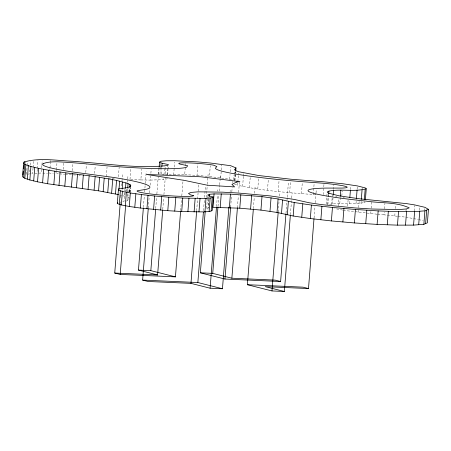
<?xml version="1.0" encoding="UTF-8"?>
<svg xmlns="http://www.w3.org/2000/svg" width="451" height="451" viewBox="0 0 451 451"><rect width="100%" height="100%" fill="white"/><g stroke="black" fill="none" stroke-linecap="round" stroke-linejoin="round"><path stroke-width="0.34" stroke-dasharray="2.25 1.69" d="M25.775 163.392L25.882 162.044M26.496 174.328L27.133 166.239M27.19 165.568L27.505 161.52M29.71 171.899L29.873 169.88M30.245 165.162L30.561 161.114M33.03 168.127L32.607 173.517L27.72 174.165M33.086 167.451L33.566 161.385M37.27 169.215L36.954 173.257L33.848 173.443M37.32 168.539L37.957 160.449M41.875 165.585L41.295 172.998L37.574 173.223M41.932 164.908L42.247 160.866M49.96 168.635L49.587 173.353L53.286 173.545M50.01 167.964L50.382 163.245M50.439 162.569L50.597 160.55M56.375 170.337L56.11 173.703L58.309 173.832M56.426 169.661L57.012 162.247M63.157 169.396L63.687 162.653M72.183 170.709L72.763 163.296M85.763 172.524L86.4 164.435M94.631 173.381L95.217 165.968M106.306 176.51L107.045 167.073M118.416 176.764L119.16 167.327M120.231 203.254L120.338 201.856M120.671 197.668L120.947 194.178M121.601 185.806L121.77 183.709M121.99 180.919L122.48 174.638M122.024 190.643L122.131 189.296M125.023 188.619L124.014 201.428L121.798 201.772M125.119 192.983L124.854 196.354L122.931 195.757M125.169 192.306L125.434 188.941M126.742 191.376L126.962 188.586M127.458 182.3L127.678 179.509M127.729 178.81L127.949 176.02M126.973 191.647L127.188 188.952M127.238 193.778L126.973 197.143L128.862 198.034L129.076 195.339M127.295 193.101L127.667 188.383M127.571 200.65L128.524 188.518M129.984 179.487L130.835 168.702M129.341 191.968L129.657 187.926M129.121 197.521L128.913 200.221L126.229 201.084M129.6 191.455L129.922 187.413M129.803 192.549L130.176 187.83M129.939 192.295L130.305 187.577M130.322 192.459L130.694 187.74M130.666 179.515L140.847 179.932L141.699 169.148M143.412 207.285L144.343 195.418M144.619 191.929L145.222 184.256M145.278 183.557L146.214 171.69M140.847 179.932L150.352 180.101L150.668 176.059M150.882 173.359L151.198 169.317M148.283 208.21L149.213 196.343M149.49 192.853L149.817 188.67M150.093 185.181L150.369 181.691M155.719 208.531L156.598 197.363M156.875 193.874L158.194 177.125M158.414 174.328L158.848 169.875M158.899 169.204L159.062 167.18M158.6 174.233L159.135 167.496M159.964 174.058L160.28 170.016M160.336 169.339L160.81 163.273M161.272 174.035L161.588 169.988M161.644 169.317L161.802 167.293M150.352 180.101L163.6 179.594L163.707 178.246M163.972 174.875L164.609 166.785M161.875 174.554L165.156 174.261L165.737 166.847M162.766 209.332L163.645 198.164M163.922 194.674L165.241 177.925M167.062 174.898L167.755 166.137M167.603 174.689L167.975 169.971M168.026 169.294L168.24 166.599M165.156 174.261L173.708 174.227L174.661 162.095M180.654 210.561L181.533 199.393M181.809 195.903L183.072 179.853M173.708 174.227L184.701 174.622L185.338 166.532M185.389 165.855L185.603 163.161M184.701 174.622L197.025 175.411L197.927 163.95M196.67 210.786L198.705 184.961M203.514 210.645L204.5 198.085M204.557 197.386L205.436 186.218M206.299 197.453L207.285 184.887M207.342 184.194L208.108 174.419M208.757 199.286L207.962 209.394L206.626 208.463L207.37 199.026M207.421 198.355L207.584 196.332M231.408 179.926L229.66 179.194L209.444 176.51L210.29 165.726M208.807 198.609L208.965 196.591M209.044 199.015L208.356 207.776L206.626 208.463M216.519 206.547L217.455 194.685M217.732 191.196L217.839 189.798M218.002 206.372L218.938 194.511M219.214 191.021L219.654 185.434M219.705 184.735L220.144 179.154M220.201 178.455L220.477 174.965M220.702 177.818L221.706 165.01M229.66 179.194L230.033 174.481M230.241 171.78L230.613 167.062M230.095 191.743L230.207 190.345M230.63 207.161L231.56 195.3M231.837 191.81L232.164 187.622M232.553 182.734L232.66 181.341M233.691 179.735L234.063 175.016M234.114 174.34L234.379 170.968M234.559 180.248L234.988 174.853M235.039 174.182L235.196 172.158M234.762 180.727L235.45 171.966M234.965 180.71L235.653 171.949M315.886 194.759C289.7 192.65 263.26 191.128 237.592 185.226L237.801 182.531M237.857 181.854L238.545 173.094M237.418 207.719L238.348 195.858M238.624 192.368L239.504 181.201M242.61 186.449L243.405 176.335M243.461 175.665L243.619 173.641M249.403 187.729L250.254 176.944M253.377 208.644L254.308 196.777M254.584 193.287L255.131 186.308M257.775 189.031L258.62 178.246M267.466 190.322L268.317 179.537M278.194 191.551L279.09 180.09M278.199 212.071L279.135 200.205M279.462 196.022L279.738 192.532M285.996 213.109L286.988 200.543M287.039 199.844L287.208 197.752M287.259 197.053L288.358 183.095M289.627 192.69L290.529 181.229M290.399 214.71L291.662 198.66M291.718 197.961L292.101 193.073M301.437 193.699L302.283 182.914M313.265 194.55L314.167 183.095M314.048 218.064L314.984 206.197M315.255 202.708L315.971 193.637M316.027 192.938L316.247 190.147M323.158 194.646L323.953 184.532M326.236 204.123L327.082 193.338M327.46 204.574L328.26 194.46M328.694 194.466L327.9 204.579C340.144 202.104 353.28 205.662 365.197 202.223M331.632 204.534L332.376 195.097M333.272 189.488L333.644 184.769M332.528 203.965L333.007 197.899M338.385 205.96L338.915 199.218M339.795 203.66L340.325 196.918M341.847 195.892L342.219 191.173M377.047 214.202L347.247 210.809L347.349 209.456M347.614 206.09L348.093 200.024M350.399 189.544L350.664 186.178M349.35 203.677L349.615 200.306M357.091 189.279L357.299 186.584M356.008 203.638L356.222 200.937M358.303 212.263L358.46 210.239M358.675 207.545L359.154 201.479M361.003 203.373L361.161 201.349M362.102 188.975L362.209 187.627M364.109 202.894L364.216 201.546M370.761 213.627L370.925 211.609M371.19 208.238L371.663 202.172M397.455 216.26L384.032 214.839L384.241 212.145M384.506 208.774L384.928 203.384M394.772 215.978L395.037 212.607M395.352 208.559L395.617 205.194M405.985 211.045L406.25 207.674M414.136 210.967L414.559 205.577M419.441 210.149L419.706 206.778M424.695 210.003L424.803 208.655M167.338 178.06L166.746 178.94L163.6 179.594M42.653 173.054L47.485 173.257M59.588 173.911L64.724 174.244M65.372 174.289L71.861 174.757A68.885 5.282 4.5 0 1 76.428 175.112M108.206 178.015L114.238 178.478M197.025 175.411L209.444 176.51M377.746 214.27L384.032 214.839M398.126 216.328L405.511 217.111L418.054 219.434M335.51 196.54L336.897 196.692M343.07 197.42L344.401 197.594M342.681 210.07L334.743 208.616M343.335 210.172L347.247 210.809M418.697 219.586L423.201 220.635M120.423 195.069L121.652 195.362M234.497 184.098L237.592 185.226M79.026 175.326A68.885 5.282 4.5 0 1 80.329 175.439"/><path stroke-width="0.68" d="M159.186 166.819L159.558 162.101L162.118 163.251L168.398 164.576L167.806 165.461C140.836 168.606 113.511 164.525 86.558 162.416A68.885 5.282 4.5 0 0 72.921 161.272C56.736 160.641 40.043 157.455 24.179 161.932L23.61 163.262L22.55 176.741L24.816 178.28L29.851 179.988L37.529 181.826L47.659 183.749L98.56 190.829L118.574 194.629M22.978 174.644L23.243 171.273M23.452 168.578L23.666 165.878M23.683 177.508L24.743 164.029M24.816 178.28L25.876 164.801L23.61 163.262M27.331 179.132L28.39 165.652M29.851 179.988L30.91 166.509L25.876 164.801M33.69 180.907L34.75 167.428M37.529 181.826L38.594 168.347L30.91 166.509M42.597 182.79L43.657 169.311M47.659 183.749L48.725 170.269L38.594 168.347M53.821 184.73L54.881 171.245M58.985 185.547L60.045 172.062M64.792 186.359L65.857 172.88L48.725 170.269M71.41 187.142L72.47 173.663M76.45 187.74L77.516 174.261L65.857 172.88M82.262 188.507L83.322 175.027M88.069 189.273L89.135 175.794L77.516 174.261M94.09 190.164L95.15 176.685M98.56 190.829L99.62 177.344L89.135 175.794M103.155 191.602L104.22 178.122M107.75 192.38L108.815 178.895L99.62 177.344M111.622 193.135L112.682 179.656M115.49 193.896L116.55 180.417L108.815 178.895M214.067 193.907L213.002 207.387L239.774 208.187L260.937 210.093L277.032 212.444L293.161 216.006L310.333 218.549L331.395 220.934L354.368 222.946L377.104 224.389L397.466 225.139L413.55 225.111L423.844 224.316L427.39 222.828L428.45 209.349L424.91 210.837L414.61 211.632L398.526 211.654L378.163 210.91L355.427 209.467L332.455 207.454L311.393 205.07L294.221 202.527L278.092 198.964L261.997 196.613L230.433 194.122L214.067 193.907L209.416 194.296L207.691 194.984L209.022 195.914L213.306 197.019L212.241 210.499L210.076 211.418L203.841 211.919L181.702 211.536L167.783 210.685L140.334 208.035L129.262 206.479L121.342 204.94L117.277 203.57L118.495 188.997L127.295 187.605L129.973 186.737L130.852 185.716L129.922 184.555L127.193 183.269L116.55 180.417M118.996 189.24L119.633 181.15M119.306 204.252L120.366 190.773M180.603 211.26L175.439 276.863L120.203 274.428L114.74 273.047L120.175 203.953M122.182 188.625L122.711 181.883M121.342 204.94L122.401 191.461L118.337 190.085L118.495 188.997M125.491 188.264L125.914 182.875M125.299 205.707L126.359 192.227M120.203 274.428L125.643 205.335M127.718 187.712L128.033 183.664M129.713 187.25L129.922 184.555M130.232 187.159L130.39 185.135M129.262 206.479L130.322 192.994L122.401 191.461M134.798 207.257L135.858 193.778M140.334 208.035L141.394 194.556L130.322 192.994M162.715 210.031L157.602 274.935L138.468 270.098L143.356 207.984M146.953 208.757L148.013 195.277M228.888 207.094L222.461 288.753L210.098 288.206L190.959 283.369L148.091 281.48L142.623 280.094L148.227 208.909M153.571 209.484L154.631 195.999L141.394 194.556M175.439 276.863L150.831 270.645L155.668 209.225M161.853 166.622L162.118 163.251M160.674 210.081L161.734 196.602M167.783 210.685L168.843 197.205L182.768 198.057L204.901 198.44L211.136 197.933L213.306 197.019M174.746 211.107L175.805 197.628M181.702 211.536L182.768 198.057M187.898 211.745L188.958 198.265M194.093 211.959L195.153 198.479M190.959 283.369L196.613 211.48M198.964 211.936L200.03 198.457M222.461 288.753L197.854 282.529L203.401 212.043M204.94 211.829L206 198.35M285.945 213.802L280.618 281.503L224.97 279.051L200.362 272.827L205.199 211.412M209.258 196.315L209.416 194.296M209.129 211.491L210.189 198.012M211.158 210.955L212.218 197.476M210.098 288.206L216.469 207.246M280.618 281.503L275.149 280.122L231.87 278.211L212.731 273.374L217.946 207.071M220.201 207.325L221.261 193.845M229.367 207.601L230.433 194.122M224.97 279.051L230.63 207.161M235.304 170.811L235.461 168.787L235.974 167.907L230.72 165.714L210.504 163.031L198.085 161.926L174.768 160.742L166.216 160.781L160.973 161.249L159.558 162.101M235.71 171.279L235.974 167.907M231.87 278.211L237.418 207.719M239.774 208.187L240.84 194.708M250.587 209.044L251.647 195.565M290.348 215.409L284.361 291.481L271.992 290.934L247.39 284.716L253.321 209.343M260.937 210.093L261.997 196.613M269.991 211.26L271.051 197.775M277.032 212.444L278.092 198.964M271.992 290.934L278.143 212.771M281.492 213.548L282.551 200.069M287.326 214.777L288.386 201.298M293.161 216.006L294.221 202.527M301.747 217.275L302.807 203.796M310.333 218.549L311.393 205.07M284.361 291.481L265.222 286.644L308.501 288.55L313.992 218.758M320.864 219.744L321.924 206.259M328.745 193.795L328.959 191.094C341.21 188.625 354.345 192.182 366.257 188.744L365.271 187.909L357.355 185.908L342.805 183.76L324.168 181.838L290.692 179.205L258.835 175.552L238.652 171.746L235.557 170.619L234.486 169.621L235.461 168.787M333.216 195.204L333.588 190.485M331.395 220.934L332.455 207.454M340.375 196.241L340.855 190.175M342.878 221.943L343.938 208.458M349.829 197.611L350.41 190.192M354.368 222.946L355.427 209.467M356.38 198.919L357.068 190.153M361.319 199.325L362.063 189.894M364.374 199.522L365.169 189.414M365.406 199.528L366.257 188.744M365.733 223.668L366.798 210.189M377.104 224.389L378.163 210.91M387.285 224.767L388.345 211.282M397.466 225.139L398.526 211.654M405.505 225.122L406.571 211.643M413.55 225.111L414.61 211.632M418.697 224.716L419.757 211.231M423.844 224.316L424.91 210.837M425.62 223.572L426.68 210.093M117.277 203.57L117.435 202.482M23.931 162.507L24.309 161.886L24.1 162.112M328.959 191.094L327.189 191.985L328.362 193.113L339.18 195.847L359.362 198.784L406.571 203.632L414.61 204.901L424.91 207.308L428.45 209.349M138.468 270.098L150.831 270.645M200.362 272.827L212.731 273.374M114.74 273.047L157.602 274.935M142.623 280.094L197.854 282.529M247.39 284.716L303.033 287.169L308.501 288.55M154.631 195.999L168.843 197.205M43.082 163.668L42.653 164.677A92.883 7.126 4.5 0 0 73.699 172.113L113.286 177.39A129.939 9.967 4.5 0 1 145.724 189.414L137.465 190.722A28.582 2.193 4.5 0 0 159.045 194.905A28.582 2.193 4.5 0 0 192.791 196.055L193.688 195.678L190.497 194.855L188.495 193.456L191.089 192.419L198.074 191.833L222.664 192.16L238.303 193.039L270.098 195.903L294.283 199.432L309.149 202.758L321.952 204.653L354.779 207.934L371.725 209.01L398.898 209.546L406.577 208.954L409.22 207.843C396.046 201.794 380.7 203.339 366.59 201.157A80.847 6.201 4.5 0 1 325.988 188.084L341.711 188.078A27.77 2.131 4.5 0 0 344.784 186.178A27.77 2.131 4.5 0 0 322.245 183.157L302.333 181.68A87.939 6.748 4.5 0 1 215.409 168.138L216.875 166.549L213.43 165.111L210.656 164.683A20.289 1.556 4.5 0 0 186.579 162.839A20.289 1.556 4.5 0 0 180.096 164.125L187.655 165.726L186.686 167.169A75.667 5.807 4.5 0 1 105.59 165.72L86.592 163.916A49.813 3.822 4.5 0 0 57.395 161.774C52.615 161.824 47.547 161.864 43.082 163.668M236.459 182.103L231.944 184.374L234.588 186.906L207.342 185.22L184.775 180.451L146.316 174.436L200.667 176.781L239.921 181.64L236.459 182.103"/></g></svg>
